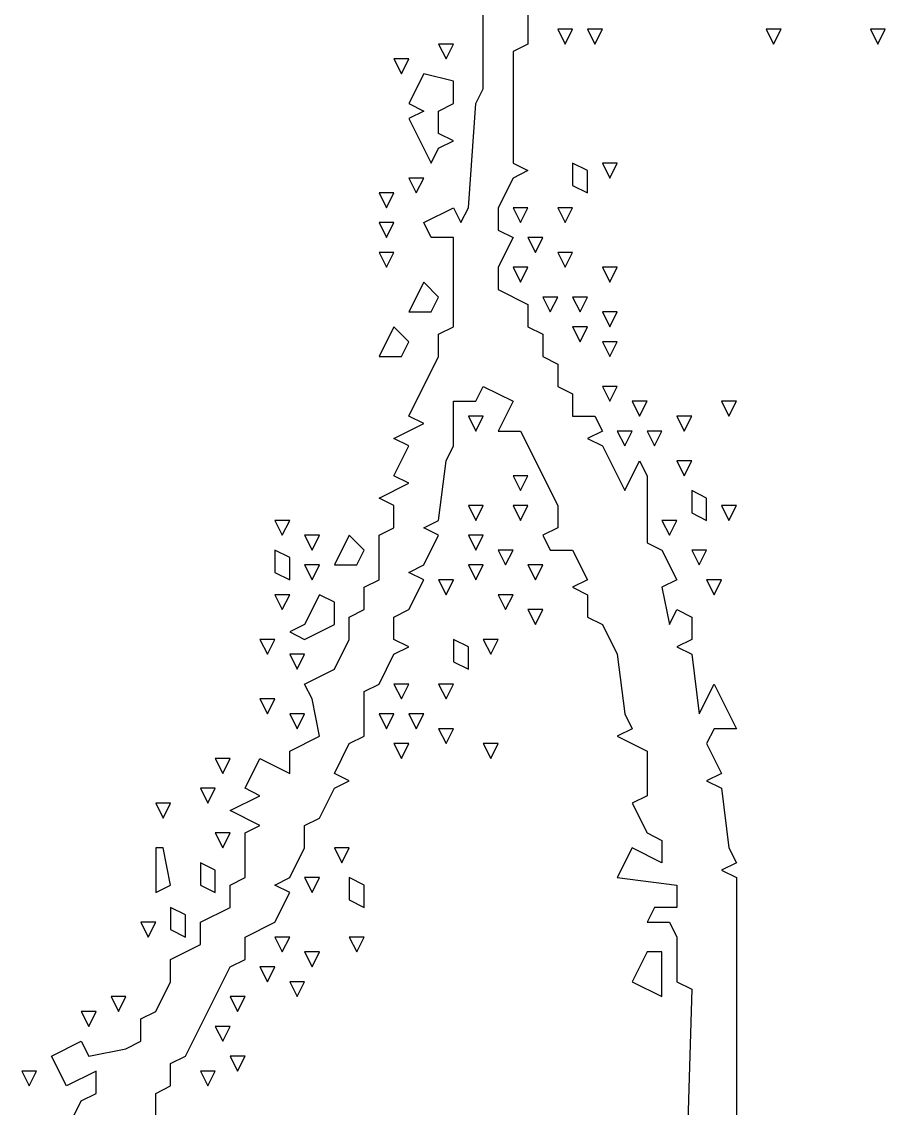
# Model space of a CAD drawing. Extents: x 2 to 124, y 0 to 170.
# Drawn here: x 48.05 to 57.39, y 20.69 to 32.44 of the extents above; entities that cross this region are included whole.
import ezdxf

# ---------------------------------------------------------------- set-up
doc = ezdxf.new("R2010")
doc.units = 0
doc.layers.add('Layer0', color=7, linetype='Continuous')

msp = doc.modelspace()

# ---------------------------------------------------------------- linework, layer by layer
at = {"layer": 'Layer0', "color": 5, "linetype": 'CONTINUOUS'}
for p, q in [((53.04451, 31.71402, 0.1), (53.04451, 33.64583, 0.1)), ((53.52746, 32.67992, 0.1), (53.52746, 32.19697, 0.1)), ((53.84943, 32.35795, 0.1), (53.92992, 32.19697, 0.1)), ((54.01042, 32.35795, 0.1), (53.84943, 32.35795, 0.1)), ((53.92992, 32.19697, 0.1), (54.01042, 32.35795, 0.1)), ((54.1714, 32.35795, 0.1), (54.25189, 32.19697, 0.1)), ((54.33239, 32.35795, 0.1), (54.1714, 32.35795, 0.1)), ((54.25189, 32.19697, 0.1), (54.33239, 32.35795, 0.1)), ((56.10322, 32.35795, 0.1), (56.18371, 32.19697, 0.1)), ((56.2642, 32.35795, 0.1), (56.10322, 32.35795, 0.1)), ((56.18371, 32.19697, 0.1), (56.2642, 32.35795, 0.1)), ((57.23011, 32.35795, 0.1), (57.31061, 32.19697, 0.1)), ((57.3911, 32.35795, 0.1), (57.23011, 32.35795, 0.1)), ((57.31061, 32.19697, 0.1), (57.3911, 32.35795, 0.1)), ((52.56155, 32.19697, 0.1), (52.64205, 32.03598, 0.1)), ((52.72254, 32.19697, 0.1), (52.56155, 32.19697, 0.1)), ((52.64205, 32.03598, 0.1), (52.72254, 32.19697, 0.1)), ((53.52746, 32.19697, 0.1), (53.36648, 32.11648, 0.1)), ((53.36648, 32.11648, 0.1), (53.36648, 30.90909, 0.1)), ((52.0786, 32.03598, 0.1), (52.15909, 31.875, 0.1)), ((52.23958, 32.03598, 0.1), (52.0786, 32.03598, 0.1)), ((52.15909, 31.875, 0.1), (52.23958, 32.03598, 0.1)), ((52.40057, 31.875, 0.1), (52.23958, 31.55303, 0.1)), ((52.72254, 31.79451, 0.1), (52.40057, 31.875, 0.1)), ((52.72254, 31.55303, 0.1), (52.72254, 31.79451, 0.1)), ((52.96402, 31.55303, 0.1), (53.04451, 31.71402, 0.1)), ((52.23958, 31.55303, 0.1), (52.40057, 31.47254, 0.1)), ((52.56155, 31.47254, 0.1), (52.72254, 31.55303, 0.1)), ((52.88352, 30.42614, 0.1), (52.96402, 31.55303, 0.1)), ((52.40057, 31.47254, 0.1), (52.23958, 31.39205, 0.1)), ((52.23958, 31.39205, 0.1), (52.48106, 30.90909, 0.1)), ((52.56155, 31.23106, 0.1), (52.56155, 31.47254, 0.1)), ((52.72254, 31.15057, 0.1), (52.56155, 31.23106, 0.1)), ((52.56155, 31.07008, 0.1), (52.72254, 31.15057, 0.1)), ((52.48106, 30.90909, 0.1), (52.56155, 31.07008, 0.1)), ((53.36648, 30.90909, 0.1), (53.52746, 30.8286, 0.1)), ((54.01042, 30.90909, 0.1), (54.01042, 30.66761, 0.1)), ((54.1714, 30.8286, 0.1), (54.01042, 30.90909, 0.1)), ((54.33239, 30.90909, 0.1), (54.41288, 30.74811, 0.1)), ((54.49337, 30.90909, 0.1), (54.33239, 30.90909, 0.1)), ((54.41288, 30.74811, 0.1), (54.49337, 30.90909, 0.1)), ((53.52746, 30.8286, 0.1), (53.36648, 30.74811, 0.1)), ((54.1714, 30.58712, 0.1), (54.1714, 30.8286, 0.1)), ((52.23958, 30.74811, 0.1), (52.32008, 30.58712, 0.1)), ((52.40057, 30.74811, 0.1), (52.23958, 30.74811, 0.1)), ((52.32008, 30.58712, 0.1), (52.40057, 30.74811, 0.1)), ((53.36648, 30.74811, 0.1), (53.20549, 30.42614, 0.1)), ((51.91761, 30.58712, 0.1), (51.99811, 30.42614, 0.1)), ((52.0786, 30.58712, 0.1), (51.91761, 30.58712, 0.1)), ((51.99811, 30.42614, 0.1), (52.0786, 30.58712, 0.1)), ((54.01042, 30.66761, 0.1), (54.1714, 30.58712, 0.1)), ((52.40057, 30.26515, 0.1), (52.72254, 30.42614, 0.1)), ((52.72254, 30.42614, 0.1), (52.80303, 30.26515, 0.1)), ((52.80303, 30.26515, 0.1), (52.88352, 30.42614, 0.1)), ((53.20549, 30.42614, 0.1), (53.20549, 30.18466, 0.1)), ((53.36648, 30.42614, 0.1), (53.44697, 30.26515, 0.1)), ((53.52746, 30.42614, 0.1), (53.36648, 30.42614, 0.1)), ((53.44697, 30.26515, 0.1), (53.52746, 30.42614, 0.1)), ((53.84943, 30.42614, 0.1), (53.92992, 30.26515, 0.1)), ((54.01042, 30.42614, 0.1), (53.84943, 30.42614, 0.1)), ((53.92992, 30.26515, 0.1), (54.01042, 30.42614, 0.1)), ((51.91761, 30.26515, 0.1), (51.99811, 30.10417, 0.1)), ((52.0786, 30.26515, 0.1), (51.91761, 30.26515, 0.1)), ((51.99811, 30.10417, 0.1), (52.0786, 30.26515, 0.1)), ((52.48106, 30.10417, 0.1), (52.40057, 30.26515, 0.1)), ((52.72254, 30.10417, 0.1), (52.48106, 30.10417, 0.1)), ((52.72254, 29.13826, 0.1), (52.72254, 30.10417, 0.1)), ((53.20549, 30.18466, 0.1), (53.36648, 30.10417, 0.1)), ((53.36648, 30.10417, 0.1), (53.20549, 29.7822, 0.1)), ((53.52746, 30.10417, 0.1), (53.60795, 29.94318, 0.1)), ((53.68845, 30.10417, 0.1), (53.52746, 30.10417, 0.1)), ((53.60795, 29.94318, 0.1), (53.68845, 30.10417, 0.1)), ((51.91761, 29.94318, 0.1), (51.99811, 29.7822, 0.1)), ((52.0786, 29.94318, 0.1), (51.91761, 29.94318, 0.1)), ((51.99811, 29.7822, 0.1), (52.0786, 29.94318, 0.1)), ((53.84943, 29.94318, 0.1), (53.92992, 29.7822, 0.1)), ((54.01042, 29.94318, 0.1), (53.84943, 29.94318, 0.1)), ((53.92992, 29.7822, 0.1), (54.01042, 29.94318, 0.1)), ((53.20549, 29.7822, 0.1), (53.20549, 29.54072, 0.1)), ((53.36648, 29.7822, 0.1), (53.44697, 29.62121, 0.1)), ((53.52746, 29.7822, 0.1), (53.36648, 29.7822, 0.1)), ((53.44697, 29.62121, 0.1), (53.52746, 29.7822, 0.1)), ((54.33239, 29.7822, 0.1), (54.41288, 29.62121, 0.1)), ((54.49337, 29.7822, 0.1), (54.33239, 29.7822, 0.1)), ((54.41288, 29.62121, 0.1), (54.49337, 29.7822, 0.1)), ((52.40057, 29.62121, 0.1), (52.23958, 29.29924, 0.1)), ((52.56155, 29.46023, 0.1), (52.40057, 29.62121, 0.1)), ((53.20549, 29.54072, 0.1), (53.52746, 29.37973, 0.1)), ((52.48106, 29.29924, 0.1), (52.56155, 29.46023, 0.1)), ((53.52746, 29.37973, 0.1), (53.52746, 29.13826, 0.1)), ((53.68845, 29.46023, 0.1), (53.76894, 29.29924, 0.1)), ((53.84943, 29.46023, 0.1), (53.68845, 29.46023, 0.1)), ((53.76894, 29.29924, 0.1), (53.84943, 29.46023, 0.1)), ((54.01042, 29.46023, 0.1), (54.09091, 29.29924, 0.1)), ((54.1714, 29.46023, 0.1), (54.01042, 29.46023, 0.1)), ((54.09091, 29.29924, 0.1), (54.1714, 29.46023, 0.1)), ((52.23958, 29.29924, 0.1), (52.48106, 29.29924, 0.1)), ((54.33239, 29.29924, 0.1), (54.41288, 29.13826, 0.1)), ((54.49337, 29.29924, 0.1), (54.33239, 29.29924, 0.1)), ((54.41288, 29.13826, 0.1), (54.49337, 29.29924, 0.1)), ((52.0786, 29.13826, 0.1), (51.91761, 28.81629, 0.1)), ((52.23958, 28.97727, 0.1), (52.0786, 29.13826, 0.1)), ((52.56155, 29.05777, 0.1), (52.72254, 29.13826, 0.1)), ((52.56155, 28.81629, 0.1), (52.56155, 29.05777, 0.1)), ((53.52746, 29.13826, 0.1), (53.68845, 29.05777, 0.1)), ((53.68845, 29.05777, 0.1), (53.68845, 28.81629, 0.1)), ((54.01042, 29.13826, 0.1), (54.09091, 28.97727, 0.1)), ((54.1714, 29.13826, 0.1), (54.01042, 29.13826, 0.1)), ((54.09091, 28.97727, 0.1), (54.1714, 29.13826, 0.1)), ((52.15909, 28.81629, 0.1), (52.23958, 28.97727, 0.1)), ((54.33239, 28.97727, 0.1), (54.41288, 28.81629, 0.1)), ((54.49337, 28.97727, 0.1), (54.33239, 28.97727, 0.1)), ((54.41288, 28.81629, 0.1), (54.49337, 28.97727, 0.1)), ((51.91761, 28.81629, 0.1), (52.15909, 28.81629, 0.1)), ((52.23958, 28.17235, 0.1), (52.56155, 28.81629, 0.1)), ((53.68845, 28.81629, 0.1), (53.84943, 28.7358, 0.1)), ((53.84943, 28.7358, 0.1), (53.84943, 28.49432, 0.1)), ((52.96402, 28.33333, 0.1), (53.04451, 28.49432, 0.1)), ((53.04451, 28.49432, 0.1), (53.36648, 28.33333, 0.1)), ((53.84943, 28.49432, 0.1), (54.01042, 28.41383, 0.1)), ((54.33239, 28.49432, 0.1), (54.41288, 28.33333, 0.1)), ((54.49337, 28.49432, 0.1), (54.33239, 28.49432, 0.1)), ((54.41288, 28.33333, 0.1), (54.49337, 28.49432, 0.1)), ((52.72254, 27.85038, 0.1), (52.72254, 28.33333, 0.1)), ((52.72254, 28.33333, 0.1), (52.96402, 28.33333, 0.1)), ((53.36648, 28.33333, 0.1), (53.20549, 28.01136, 0.1)), ((54.01042, 28.41383, 0.1), (54.01042, 28.17235, 0.1)), ((54.65436, 28.33333, 0.1), (54.73485, 28.17235, 0.1)), ((54.81534, 28.33333, 0.1), (54.65436, 28.33333, 0.1)), ((54.73485, 28.17235, 0.1), (54.81534, 28.33333, 0.1)), ((55.62027, 28.33333, 0.1), (55.70076, 28.17235, 0.1)), ((55.78125, 28.33333, 0.1), (55.62027, 28.33333, 0.1)), ((55.70076, 28.17235, 0.1), (55.78125, 28.33333, 0.1)), ((52.0786, 27.93087, 0.1), (52.40057, 28.09186, 0.1)), ((52.40057, 28.09186, 0.1), (52.23958, 28.17235, 0.1)), ((52.88352, 28.17235, 0.1), (52.96402, 28.01136, 0.1)), ((53.04451, 28.17235, 0.1), (52.88352, 28.17235, 0.1)), ((52.96402, 28.01136, 0.1), (53.04451, 28.17235, 0.1)), ((54.01042, 28.17235, 0.1), (54.25189, 28.17235, 0.1)), ((54.25189, 28.17235, 0.1), (54.33239, 28.01136, 0.1)), ((55.13731, 28.17235, 0.1), (55.2178, 28.01136, 0.1)), ((55.2983, 28.17235, 0.1), (55.13731, 28.17235, 0.1)), ((55.2178, 28.01136, 0.1), (55.2983, 28.17235, 0.1)), ((53.20549, 28.01136, 0.1), (53.44697, 28.01136, 0.1)), ((53.44697, 28.01136, 0.1), (53.84943, 27.20644, 0.1)), ((54.33239, 28.01136, 0.1), (54.1714, 27.93087, 0.1)), ((54.49337, 28.01136, 0.1), (54.57386, 27.85038, 0.1)), ((54.65436, 28.01136, 0.1), (54.49337, 28.01136, 0.1)), ((54.57386, 27.85038, 0.1), (54.65436, 28.01136, 0.1)), ((54.81534, 28.01136, 0.1), (54.89583, 27.85038, 0.1)), ((54.97633, 28.01136, 0.1), (54.81534, 28.01136, 0.1)), ((54.89583, 27.85038, 0.1), (54.97633, 28.01136, 0.1)), ((52.23958, 27.85038, 0.1), (52.0786, 27.93087, 0.1)), ((54.1714, 27.93087, 0.1), (54.33239, 27.85038, 0.1)), ((52.0786, 27.52841, 0.1), (52.23958, 27.85038, 0.1)), ((52.64205, 27.68939, 0.1), (52.72254, 27.85038, 0.1)), ((54.33239, 27.85038, 0.1), (54.57386, 27.36742, 0.1)), ((52.56155, 27.04545, 0.1), (52.64205, 27.68939, 0.1)), ((54.57386, 27.36742, 0.1), (54.73485, 27.68939, 0.1)), ((54.73485, 27.68939, 0.1), (54.81534, 27.52841, 0.1)), ((55.13731, 27.68939, 0.1), (55.2178, 27.52841, 0.1)), ((55.2983, 27.68939, 0.1), (55.13731, 27.68939, 0.1)), ((55.2178, 27.52841, 0.1), (55.2983, 27.68939, 0.1)), ((52.23958, 27.44792, 0.1), (52.0786, 27.52841, 0.1)), ((53.36648, 27.52841, 0.1), (53.44697, 27.36742, 0.1)), ((53.52746, 27.52841, 0.1), (53.36648, 27.52841, 0.1)), ((53.44697, 27.36742, 0.1), (53.52746, 27.52841, 0.1)), ((54.81534, 27.52841, 0.1), (54.81534, 26.80398, 0.1)), ((51.91761, 27.28693, 0.1), (52.23958, 27.44792, 0.1)), ((52.0786, 27.20644, 0.1), (51.91761, 27.28693, 0.1)), ((55.2983, 27.36742, 0.1), (55.2983, 27.12595, 0.1)), ((55.45928, 27.28693, 0.1), (55.2983, 27.36742, 0.1)), ((55.45928, 27.04545, 0.1), (55.45928, 27.28693, 0.1)), ((52.0786, 26.96496, 0.1), (52.0786, 27.20644, 0.1)), ((52.88352, 27.20644, 0.1), (52.96402, 27.04545, 0.1)), ((53.04451, 27.20644, 0.1), (52.88352, 27.20644, 0.1)), ((52.96402, 27.04545, 0.1), (53.04451, 27.20644, 0.1)), ((53.36648, 27.20644, 0.1), (53.44697, 27.04545, 0.1)), ((53.52746, 27.20644, 0.1), (53.36648, 27.20644, 0.1)), ((53.44697, 27.04545, 0.1), (53.52746, 27.20644, 0.1)), ((53.84943, 27.20644, 0.1), (53.84943, 26.96496, 0.1)), ((55.62027, 27.20644, 0.1), (55.70076, 27.04545, 0.1)), ((55.78125, 27.20644, 0.1), (55.62027, 27.20644, 0.1)), ((55.70076, 27.04545, 0.1), (55.78125, 27.20644, 0.1)), ((50.79072, 27.04545, 0.1), (50.87121, 26.88447, 0.1)), ((50.9517, 27.04545, 0.1), (50.79072, 27.04545, 0.1)), ((50.87121, 26.88447, 0.1), (50.9517, 27.04545, 0.1)), ((52.40057, 26.96496, 0.1), (52.56155, 27.04545, 0.1)), ((54.97633, 27.04545, 0.1), (55.05682, 26.88447, 0.1)), ((55.13731, 27.04545, 0.1), (54.97633, 27.04545, 0.1)), ((55.05682, 26.88447, 0.1), (55.13731, 27.04545, 0.1)), ((55.2983, 27.12595, 0.1), (55.45928, 27.04545, 0.1)), ((51.91761, 26.88447, 0.1), (52.0786, 26.96496, 0.1)), ((52.56155, 26.88447, 0.1), (52.40057, 26.96496, 0.1)), ((53.84943, 26.96496, 0.1), (53.68845, 26.88447, 0.1)), ((51.11269, 26.88447, 0.1), (51.19318, 26.72348, 0.1)), ((51.27367, 26.88447, 0.1), (51.11269, 26.88447, 0.1)), ((51.19318, 26.72348, 0.1), (51.27367, 26.88447, 0.1)), ((51.59564, 26.88447, 0.1), (51.43466, 26.5625, 0.1)), ((51.75663, 26.72348, 0.1), (51.59564, 26.88447, 0.1)), ((51.91761, 26.40152, 0.1), (51.91761, 26.88447, 0.1)), ((52.40057, 26.5625, 0.1), (52.56155, 26.88447, 0.1)), ((52.88352, 26.88447, 0.1), (52.96402, 26.72348, 0.1)), ((53.04451, 26.88447, 0.1), (52.88352, 26.88447, 0.1)), ((52.96402, 26.72348, 0.1), (53.04451, 26.88447, 0.1)), ((53.68845, 26.88447, 0.1), (53.76894, 26.72348, 0.1)), ((54.81534, 26.80398, 0.1), (54.97633, 26.72348, 0.1)), ((50.79072, 26.72348, 0.1), (50.79072, 26.48201, 0.1)), ((50.9517, 26.64299, 0.1), (50.79072, 26.72348, 0.1)), ((51.67614, 26.5625, 0.1), (51.75663, 26.72348, 0.1)), ((53.20549, 26.72348, 0.1), (53.28598, 26.5625, 0.1)), ((53.36648, 26.72348, 0.1), (53.20549, 26.72348, 0.1)), ((53.28598, 26.5625, 0.1), (53.36648, 26.72348, 0.1)), ((53.76894, 26.72348, 0.1), (54.01042, 26.72348, 0.1)), ((54.01042, 26.72348, 0.1), (54.1714, 26.40152, 0.1)), ((54.97633, 26.72348, 0.1), (55.13731, 26.40152, 0.1)), ((55.2983, 26.72348, 0.1), (55.37879, 26.5625, 0.1)), ((55.45928, 26.72348, 0.1), (55.2983, 26.72348, 0.1)), ((55.37879, 26.5625, 0.1), (55.45928, 26.72348, 0.1)), ((50.9517, 26.40152, 0.1), (50.9517, 26.64299, 0.1)), ((51.11269, 26.5625, 0.1), (51.19318, 26.40152, 0.1)), ((51.27367, 26.5625, 0.1), (51.11269, 26.5625, 0.1)), ((51.19318, 26.40152, 0.1), (51.27367, 26.5625, 0.1)), ((51.43466, 26.5625, 0.1), (51.67614, 26.5625, 0.1)), ((52.23958, 26.48201, 0.1), (52.40057, 26.5625, 0.1)), ((52.88352, 26.5625, 0.1), (52.96402, 26.40152, 0.1)), ((53.04451, 26.5625, 0.1), (52.88352, 26.5625, 0.1)), ((52.96402, 26.40152, 0.1), (53.04451, 26.5625, 0.1)), ((53.52746, 26.5625, 0.1), (53.60795, 26.40152, 0.1)), ((53.68845, 26.5625, 0.1), (53.52746, 26.5625, 0.1)), ((53.60795, 26.40152, 0.1), (53.68845, 26.5625, 0.1)), ((50.79072, 26.48201, 0.1), (50.9517, 26.40152, 0.1)), ((52.40057, 26.40152, 0.1), (52.23958, 26.48201, 0.1)), ((51.75663, 26.32102, 0.1), (51.91761, 26.40152, 0.1)), ((52.23958, 26.07955, 0.1), (52.40057, 26.40152, 0.1)), ((52.56155, 26.40152, 0.1), (52.64205, 26.24053, 0.1)), ((52.72254, 26.40152, 0.1), (52.56155, 26.40152, 0.1)), ((52.64205, 26.24053, 0.1), (52.72254, 26.40152, 0.1)), ((54.1714, 26.40152, 0.1), (54.01042, 26.32102, 0.1)), ((55.13731, 26.40152, 0.1), (54.97633, 26.32102, 0.1)), ((55.45928, 26.40152, 0.1), (55.53977, 26.24053, 0.1)), ((55.62027, 26.40152, 0.1), (55.45928, 26.40152, 0.1)), ((55.53977, 26.24053, 0.1), (55.62027, 26.40152, 0.1)), ((50.79072, 26.24053, 0.1), (50.87121, 26.07955, 0.1)), ((50.9517, 26.24053, 0.1), (50.79072, 26.24053, 0.1)), ((50.87121, 26.07955, 0.1), (50.9517, 26.24053, 0.1)), ((51.27367, 26.24053, 0.1), (51.11269, 25.91856, 0.1)), ((51.43466, 26.16004, 0.1), (51.27367, 26.24053, 0.1)), ((51.75663, 26.07955, 0.1), (51.75663, 26.32102, 0.1)), ((53.20549, 26.24053, 0.1), (53.28598, 26.07955, 0.1)), ((53.36648, 26.24053, 0.1), (53.20549, 26.24053, 0.1)), ((53.28598, 26.07955, 0.1), (53.36648, 26.24053, 0.1)), ((54.01042, 26.32102, 0.1), (54.1714, 26.24053, 0.1)), ((54.1714, 26.24053, 0.1), (54.1714, 25.99905, 0.1)), ((54.97633, 26.32102, 0.1), (55.05682, 25.91856, 0.1)), ((51.43466, 25.91856, 0.1), (51.43466, 26.16004, 0.1)), ((51.59564, 25.99905, 0.1), (51.75663, 26.07955, 0.1)), ((51.59564, 25.75758, 0.1), (51.59564, 25.99905, 0.1)), ((52.0786, 25.99905, 0.1), (52.23958, 26.07955, 0.1)), ((52.0786, 25.75758, 0.1), (52.0786, 25.99905, 0.1)), ((53.52746, 26.07955, 0.1), (53.60795, 25.91856, 0.1)), ((53.68845, 26.07955, 0.1), (53.52746, 26.07955, 0.1)), ((53.60795, 25.91856, 0.1), (53.68845, 26.07955, 0.1)), ((54.1714, 25.99905, 0.1), (54.33239, 25.91856, 0.1)), ((55.05682, 25.91856, 0.1), (55.13731, 26.07955, 0.1)), ((55.13731, 26.07955, 0.1), (55.2983, 25.99905, 0.1)), ((55.2983, 25.99905, 0.1), (55.2983, 25.75758, 0.1)), ((51.11269, 25.91856, 0.1), (50.9517, 25.83807, 0.1)), ((51.11269, 25.75758, 0.1), (51.43466, 25.91856, 0.1)), ((54.33239, 25.91856, 0.1), (54.49337, 25.59659, 0.1)), ((50.62973, 25.75758, 0.1), (50.71023, 25.59659, 0.1)), ((50.79072, 25.75758, 0.1), (50.62973, 25.75758, 0.1)), ((50.71023, 25.59659, 0.1), (50.79072, 25.75758, 0.1)), ((50.9517, 25.83807, 0.1), (51.11269, 25.75758, 0.1)), ((51.43466, 25.43561, 0.1), (51.59564, 25.75758, 0.1)), ((52.23958, 25.67708, 0.1), (52.0786, 25.75758, 0.1)), ((52.72254, 25.75758, 0.1), (52.72254, 25.5161, 0.1)), ((52.88352, 25.67708, 0.1), (52.72254, 25.75758, 0.1)), ((53.04451, 25.75758, 0.1), (53.125, 25.59659, 0.1)), ((53.20549, 25.75758, 0.1), (53.04451, 25.75758, 0.1)), ((53.125, 25.59659, 0.1), (53.20549, 25.75758, 0.1)), ((55.2983, 25.75758, 0.1), (55.13731, 25.67708, 0.1)), ((52.0786, 25.59659, 0.1), (52.23958, 25.67708, 0.1)), ((52.88352, 25.43561, 0.1), (52.88352, 25.67708, 0.1)), ((55.13731, 25.67708, 0.1), (55.2983, 25.59659, 0.1)), ((50.9517, 25.59659, 0.1), (51.0322, 25.43561, 0.1)), ((51.11269, 25.59659, 0.1), (50.9517, 25.59659, 0.1)), ((51.0322, 25.43561, 0.1), (51.11269, 25.59659, 0.1)), ((51.91761, 25.27462, 0.1), (52.0786, 25.59659, 0.1)), ((52.72254, 25.5161, 0.1), (52.88352, 25.43561, 0.1)), ((54.49337, 25.59659, 0.1), (54.57386, 24.95265, 0.1)), ((55.2983, 25.59659, 0.1), (55.37879, 24.95265, 0.1)), ((51.11269, 25.27462, 0.1), (51.43466, 25.43561, 0.1)), ((51.19318, 25.11364, 0.1), (51.11269, 25.27462, 0.1)), ((51.75663, 25.19413, 0.1), (51.91761, 25.27462, 0.1)), ((52.0786, 25.27462, 0.1), (52.15909, 25.11364, 0.1)), ((52.23958, 25.27462, 0.1), (52.0786, 25.27462, 0.1)), ((52.15909, 25.11364, 0.1), (52.23958, 25.27462, 0.1)), ((52.56155, 25.27462, 0.1), (52.64205, 25.11364, 0.1)), ((52.72254, 25.27462, 0.1), (52.56155, 25.27462, 0.1)), ((52.64205, 25.11364, 0.1), (52.72254, 25.27462, 0.1)), ((55.37879, 24.95265, 0.1), (55.53977, 25.27462, 0.1)), ((55.53977, 25.27462, 0.1), (55.78125, 24.79167, 0.1)), ((51.75663, 24.71117, 0.1), (51.75663, 25.19413, 0.1)), ((50.62973, 25.11364, 0.1), (50.71023, 24.95265, 0.1)), ((50.79072, 25.11364, 0.1), (50.62973, 25.11364, 0.1)), ((50.71023, 24.95265, 0.1), (50.79072, 25.11364, 0.1)), ((51.27367, 24.71117, 0.1), (51.19318, 25.11364, 0.1)), ((50.9517, 24.95265, 0.1), (51.0322, 24.79167, 0.1)), ((51.11269, 24.95265, 0.1), (50.9517, 24.95265, 0.1)), ((51.0322, 24.79167, 0.1), (51.11269, 24.95265, 0.1)), ((51.91761, 24.95265, 0.1), (51.99811, 24.79167, 0.1)), ((52.0786, 24.95265, 0.1), (51.91761, 24.95265, 0.1)), ((51.99811, 24.79167, 0.1), (52.0786, 24.95265, 0.1)), ((52.23958, 24.95265, 0.1), (52.32008, 24.79167, 0.1)), ((52.40057, 24.95265, 0.1), (52.23958, 24.95265, 0.1)), ((52.32008, 24.79167, 0.1), (52.40057, 24.95265, 0.1)), ((54.57386, 24.95265, 0.1), (54.65436, 24.79167, 0.1)), ((50.9517, 24.55019, 0.1), (51.27367, 24.71117, 0.1)), ((51.59564, 24.63068, 0.1), (51.75663, 24.71117, 0.1)), ((52.56155, 24.79167, 0.1), (52.64205, 24.63068, 0.1)), ((52.72254, 24.79167, 0.1), (52.56155, 24.79167, 0.1)), ((52.64205, 24.63068, 0.1), (52.72254, 24.79167, 0.1)), ((54.65436, 24.79167, 0.1), (54.49337, 24.71117, 0.1)), ((54.49337, 24.71117, 0.1), (54.81534, 24.55019, 0.1)), ((55.53977, 24.79167, 0.1), (55.45928, 24.63068, 0.1)), ((55.78125, 24.79167, 0.1), (55.53977, 24.79167, 0.1)), ((51.43466, 24.30871, 0.1), (51.59564, 24.63068, 0.1)), ((52.0786, 24.63068, 0.1), (52.15909, 24.4697, 0.1)), ((52.23958, 24.63068, 0.1), (52.0786, 24.63068, 0.1)), ((52.15909, 24.4697, 0.1), (52.23958, 24.63068, 0.1)), ((53.04451, 24.63068, 0.1), (53.125, 24.4697, 0.1)), ((53.20549, 24.63068, 0.1), (53.04451, 24.63068, 0.1)), ((53.125, 24.4697, 0.1), (53.20549, 24.63068, 0.1)), ((55.45928, 24.63068, 0.1), (55.62027, 24.30871, 0.1)), ((50.14678, 24.4697, 0.1), (50.22727, 24.30871, 0.1)), ((50.30777, 24.4697, 0.1), (50.14678, 24.4697, 0.1)), ((50.22727, 24.30871, 0.1), (50.30777, 24.4697, 0.1)), ((50.46875, 24.14773, 0.1), (50.62973, 24.4697, 0.1)), ((50.62973, 24.4697, 0.1), (50.9517, 24.30871, 0.1)), ((50.9517, 24.30871, 0.1), (50.9517, 24.55019, 0.1)), ((54.81534, 24.55019, 0.1), (54.81534, 24.06723, 0.1)), ((51.59564, 24.22822, 0.1), (51.43466, 24.30871, 0.1)), ((51.43466, 24.14773, 0.1), (51.59564, 24.22822, 0.1)), ((55.62027, 24.30871, 0.1), (55.45928, 24.22822, 0.1)), ((55.45928, 24.22822, 0.1), (55.62027, 24.14773, 0.1)), ((49.9858, 24.14773, 0.1), (50.06629, 23.98674, 0.1)), ((50.14678, 24.14773, 0.1), (49.9858, 24.14773, 0.1)), ((50.06629, 23.98674, 0.1), (50.14678, 24.14773, 0.1)), ((50.62973, 24.06723, 0.1), (50.46875, 24.14773, 0.1)), ((51.27367, 23.82576, 0.1), (51.43466, 24.14773, 0.1)), ((55.62027, 24.14773, 0.1), (55.70076, 23.50379, 0.1)), ((49.50284, 23.98674, 0.1), (49.58333, 23.82576, 0.1)), ((49.66383, 23.98674, 0.1), (49.50284, 23.98674, 0.1)), ((49.58333, 23.82576, 0.1), (49.66383, 23.98674, 0.1)), ((50.30777, 23.90625, 0.1), (50.62973, 24.06723, 0.1)), ((54.81534, 24.06723, 0.1), (54.65436, 23.98674, 0.1)), ((54.65436, 23.98674, 0.1), (54.81534, 23.66477, 0.1)), ((50.62973, 23.74527, 0.1), (50.30777, 23.90625, 0.1)), ((50.46875, 23.66477, 0.1), (50.62973, 23.74527, 0.1)), ((51.11269, 23.74527, 0.1), (51.27367, 23.82576, 0.1)), ((51.11269, 23.50379, 0.1), (51.11269, 23.74527, 0.1)), ((50.14678, 23.66477, 0.1), (50.22727, 23.50379, 0.1)), ((50.30777, 23.66477, 0.1), (50.14678, 23.66477, 0.1)), ((50.22727, 23.50379, 0.1), (50.30777, 23.66477, 0.1)), ((50.46875, 23.18182, 0.1), (50.46875, 23.66477, 0.1)), ((54.81534, 23.66477, 0.1), (54.97633, 23.58428, 0.1)), ((49.50284, 23.50379, 0.1), (49.50284, 23.02083, 0.1)), ((49.58333, 23.50379, 0.1), (49.50284, 23.50379, 0.1)), ((49.66383, 23.10133, 0.1), (49.58333, 23.50379, 0.1)), ((50.9517, 23.18182, 0.1), (51.11269, 23.50379, 0.1)), ((51.43466, 23.50379, 0.1), (51.51515, 23.3428, 0.1)), ((51.59564, 23.50379, 0.1), (51.43466, 23.50379, 0.1)), ((51.51515, 23.3428, 0.1), (51.59564, 23.50379, 0.1)), ((54.65436, 23.50379, 0.1), (54.49337, 23.18182, 0.1)), ((54.97633, 23.3428, 0.1), (54.65436, 23.50379, 0.1)), ((54.97633, 23.58428, 0.1), (54.97633, 23.3428, 0.1)), ((55.70076, 23.50379, 0.1), (55.78125, 23.3428, 0.1)), ((49.9858, 23.3428, 0.1), (49.9858, 23.10133, 0.1)), ((50.14678, 23.26231, 0.1), (49.9858, 23.3428, 0.1)), ((55.78125, 23.3428, 0.1), (55.62027, 23.26231, 0.1)), ((50.14678, 23.02083, 0.1), (50.14678, 23.26231, 0.1)), ((50.30777, 23.10133, 0.1), (50.46875, 23.18182, 0.1)), ((50.79072, 23.10133, 0.1), (50.9517, 23.18182, 0.1)), ((51.11269, 23.18182, 0.1), (51.19318, 23.02083, 0.1)), ((51.27367, 23.18182, 0.1), (51.11269, 23.18182, 0.1)), ((51.19318, 23.02083, 0.1), (51.27367, 23.18182, 0.1)), ((51.59564, 23.18182, 0.1), (51.59564, 22.94034, 0.1)), ((51.75663, 23.10133, 0.1), (51.59564, 23.18182, 0.1)), ((54.49337, 23.18182, 0.1), (55.13731, 23.10133, 0.1)), ((55.62027, 23.26231, 0.1), (55.78125, 23.18182, 0.1)), ((55.78125, 23.18182, 0.1), (55.78125, 18.35227, 0.1)), ((49.50284, 23.02083, 0.1), (49.66383, 23.10133, 0.1)), ((49.9858, 23.10133, 0.1), (50.14678, 23.02083, 0.1)), ((50.30777, 22.85985, 0.1), (50.30777, 23.10133, 0.1)), ((50.9517, 23.02083, 0.1), (50.79072, 23.10133, 0.1)), ((51.75663, 22.85985, 0.1), (51.75663, 23.10133, 0.1)), ((55.13731, 23.10133, 0.1), (55.13731, 22.85985, 0.1)), ((50.79072, 22.69886, 0.1), (50.9517, 23.02083, 0.1)), ((51.59564, 22.94034, 0.1), (51.75663, 22.85985, 0.1)), ((49.66383, 22.85985, 0.1), (49.66383, 22.61837, 0.1)), ((49.82481, 22.77936, 0.1), (49.66383, 22.85985, 0.1)), ((49.9858, 22.69886, 0.1), (50.30777, 22.85985, 0.1)), ((54.89583, 22.85985, 0.1), (54.81534, 22.69886, 0.1)), ((55.13731, 22.85985, 0.1), (54.89583, 22.85985, 0.1)), ((49.34186, 22.69886, 0.1), (49.42235, 22.53788, 0.1)), ((49.50284, 22.69886, 0.1), (49.34186, 22.69886, 0.1)), ((49.42235, 22.53788, 0.1), (49.50284, 22.69886, 0.1)), ((49.82481, 22.53788, 0.1), (49.82481, 22.77936, 0.1)), ((49.9858, 22.45739, 0.1), (49.9858, 22.69886, 0.1)), ((50.46875, 22.53788, 0.1), (50.79072, 22.69886, 0.1)), ((54.81534, 22.69886, 0.1), (55.05682, 22.69886, 0.1)), ((55.05682, 22.69886, 0.1), (55.13731, 22.53788, 0.1)), ((49.66383, 22.61837, 0.1), (49.82481, 22.53788, 0.1)), ((49.66383, 22.2964, 0.1), (49.9858, 22.45739, 0.1)), ((50.46875, 22.2964, 0.1), (50.46875, 22.53788, 0.1)), ((50.79072, 22.53788, 0.1), (50.87121, 22.37689, 0.1)), ((50.9517, 22.53788, 0.1), (50.79072, 22.53788, 0.1)), ((50.87121, 22.37689, 0.1), (50.9517, 22.53788, 0.1)), ((51.59564, 22.53788, 0.1), (51.67614, 22.37689, 0.1)), ((51.75663, 22.53788, 0.1), (51.59564, 22.53788, 0.1)), ((51.67614, 22.37689, 0.1), (51.75663, 22.53788, 0.1)), ((55.13731, 22.53788, 0.1), (55.13731, 22.05492, 0.1)), ((51.11269, 22.37689, 0.1), (51.19318, 22.21591, 0.1)), ((51.27367, 22.37689, 0.1), (51.11269, 22.37689, 0.1)), ((51.19318, 22.21591, 0.1), (51.27367, 22.37689, 0.1)), ((54.81534, 22.37689, 0.1), (54.65436, 22.05492, 0.1)), ((54.97633, 22.37689, 0.1), (54.81534, 22.37689, 0.1)), ((54.97633, 21.89394, 0.1), (54.97633, 22.37689, 0.1)), ((49.66383, 22.05492, 0.1), (49.66383, 22.2964, 0.1)), ((49.82481, 21.25, 0.1), (50.30777, 22.21591, 0.1)), ((50.30777, 22.21591, 0.1), (50.46875, 22.2964, 0.1)), ((50.62973, 22.21591, 0.1), (50.71023, 22.05492, 0.1)), ((50.79072, 22.21591, 0.1), (50.62973, 22.21591, 0.1)), ((50.71023, 22.05492, 0.1), (50.79072, 22.21591, 0.1)), ((49.50284, 21.73295, 0.1), (49.66383, 22.05492, 0.1)), ((50.9517, 22.05492, 0.1), (51.0322, 21.89394, 0.1)), ((51.11269, 22.05492, 0.1), (50.9517, 22.05492, 0.1)), ((51.0322, 21.89394, 0.1), (51.11269, 22.05492, 0.1)), ((54.65436, 22.05492, 0.1), (54.97633, 21.89394, 0.1)), ((55.13731, 22.05492, 0.1), (55.2983, 21.97443, 0.1)), ((49.01989, 21.89394, 0.1), (49.10038, 21.73295, 0.1)), ((49.18087, 21.89394, 0.1), (49.01989, 21.89394, 0.1)), ((49.10038, 21.73295, 0.1), (49.18087, 21.89394, 0.1)), ((50.30777, 21.89394, 0.1), (50.38826, 21.73295, 0.1)), ((50.46875, 21.89394, 0.1), (50.30777, 21.89394, 0.1)), ((50.38826, 21.73295, 0.1), (50.46875, 21.89394, 0.1)), ((55.2983, 21.97443, 0.1), (55.2178, 19.1572, 0.1)), ((48.69792, 21.73295, 0.1), (48.77841, 21.57197, 0.1)), ((48.8589, 21.73295, 0.1), (48.69792, 21.73295, 0.1)), ((48.77841, 21.57197, 0.1), (48.8589, 21.73295, 0.1)), ((49.34186, 21.65246, 0.1), (49.50284, 21.73295, 0.1)), ((49.34186, 21.41098, 0.1), (49.34186, 21.65246, 0.1)), ((50.14678, 21.57197, 0.1), (50.22727, 21.41098, 0.1)), ((50.30777, 21.57197, 0.1), (50.14678, 21.57197, 0.1)), ((50.22727, 21.41098, 0.1), (50.30777, 21.57197, 0.1)), ((48.37595, 21.25, 0.1), (48.69792, 21.41098, 0.1)), ((48.69792, 21.41098, 0.1), (48.77841, 21.25, 0.1)), ((49.18087, 21.33049, 0.1), (49.34186, 21.41098, 0.1)), ((48.77841, 21.25, 0.1), (49.18087, 21.33049, 0.1)), ((48.53693, 20.92803, 0.1), (48.37595, 21.25, 0.1)), ((49.66383, 21.16951, 0.1), (49.82481, 21.25, 0.1)), ((49.66383, 20.92803, 0.1), (49.66383, 21.16951, 0.1)), ((50.30777, 21.25, 0.1), (50.38826, 21.08902, 0.1)), ((50.46875, 21.25, 0.1), (50.30777, 21.25, 0.1)), ((50.38826, 21.08902, 0.1), (50.46875, 21.25, 0.1)), ((48.05398, 21.08902, 0.1), (48.13447, 20.92803, 0.1)), ((48.21496, 21.08902, 0.1), (48.05398, 21.08902, 0.1)), ((48.13447, 20.92803, 0.1), (48.21496, 21.08902, 0.1)), ((48.8589, 21.08902, 0.1), (48.53693, 20.92803, 0.1)), ((48.8589, 20.84754, 0.1), (48.8589, 21.08902, 0.1)), ((49.9858, 21.08902, 0.1), (50.06629, 20.92803, 0.1)), ((50.14678, 21.08902, 0.1), (49.9858, 21.08902, 0.1)), ((50.06629, 20.92803, 0.1), (50.14678, 21.08902, 0.1)), ((49.50284, 20.84754, 0.1), (49.66383, 20.92803, 0.1)), ((48.69792, 20.76705, 0.1), (48.8589, 20.84754, 0.1)), ((49.50284, 20.60606, 0.1), (49.50284, 20.84754, 0.1)), ((48.53693, 20.44508, 0.1), (48.69792, 20.76705, 0.1))]:
    msp.add_line(p, q, dxfattribs=at)

doc.saveas('drawing.dxf')
